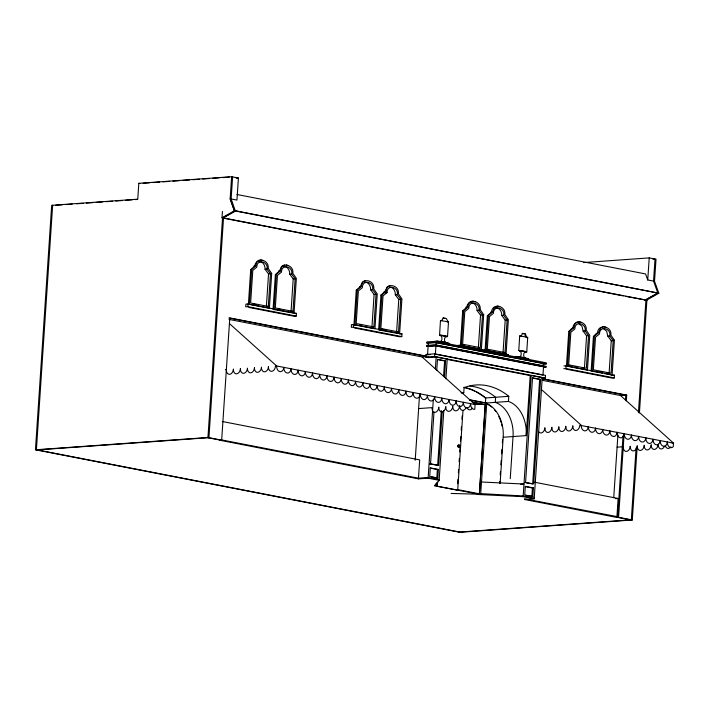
<?xml version="1.0" encoding="UTF-8"?>
<svg xmlns="http://www.w3.org/2000/svg" width="709" height="709" viewBox="0 0 709 709"><rect width="100%" height="100%" fill="white"/><g stroke="black" fill="none" stroke-linecap="round" stroke-linejoin="round"><path stroke-width="1.06" d="M229.034 319.413L422.068 356.946L475.092 404.555L474.782 409.35A5.025 3.598 85.9 0 1 470.581 403.678A5.025 3.598 85.9 0 1 466.664 407.941A5.025 3.598 85.9 0 1 463.402 402.278A5.025 3.598 85.9 0 1 459.476 406.541A5.025 3.598 85.9 0 1 456.215 400.877A5.025 3.598 85.9 0 1 452.298 405.149A5.025 3.598 85.9 0 1 449.036 399.486A5.025 3.598 85.9 0 1 445.11 403.749A5.025 3.598 85.9 0 1 441.849 398.086A5.025 3.598 85.9 0 1 437.932 402.358A5.025 3.598 85.9 0 1 434.67 396.694A5.025 3.598 85.9 0 1 430.744 400.957A5.025 3.598 85.9 0 1 427.483 395.294A5.025 3.598 85.9 0 1 423.565 399.566A5.025 3.598 85.9 0 1 420.304 393.894A5.025 3.598 85.9 0 1 416.378 398.166A5.025 3.598 85.9 0 1 413.117 392.502A5.025 3.598 85.9 0 1 409.199 396.765A5.025 3.598 85.9 0 1 405.938 391.102A5.025 3.598 85.9 0 1 402.012 395.374A5.025 3.598 85.9 0 1 398.75 389.711A5.025 3.598 85.9 0 1 394.833 393.974A5.025 3.598 85.9 0 1 391.572 388.31A5.025 3.598 85.9 0 1 387.646 392.582A5.025 3.598 85.9 0 1 384.384 386.91A5.025 3.598 85.9 0 1 380.467 391.182A5.025 3.598 85.9 0 1 377.206 385.519A5.025 3.598 85.9 0 1 373.28 389.782A5.025 3.598 85.9 0 1 370.018 384.118A5.025 3.598 85.9 0 1 366.101 388.39A5.025 3.598 85.9 0 1 362.84 382.727A5.025 3.598 85.9 0 1 358.914 386.99A5.025 3.598 85.9 0 1 355.652 381.327A5.025 3.598 85.9 0 1 351.735 385.599A5.025 3.598 85.9 0 1 348.474 379.927A5.025 3.598 85.9 0 1 344.547 384.198A5.025 3.598 85.9 0 1 341.286 378.535A5.025 3.598 85.9 0 1 337.369 382.798A5.025 3.598 85.9 0 1 334.107 377.135A5.025 3.598 85.9 0 1 330.181 381.407A5.025 3.598 85.9 0 1 326.92 375.743A5.025 3.598 85.9 0 1 323.003 380.006A5.025 3.598 85.9 0 1 319.741 374.343A5.025 3.598 85.9 0 1 315.815 378.615A5.025 3.598 85.9 0 1 312.554 372.943A5.025 3.598 85.9 0 1 308.637 377.215A5.025 3.598 85.9 0 1 305.375 371.551A5.025 3.598 85.9 0 1 301.449 375.814A5.025 3.598 85.9 0 1 298.188 370.151A5.025 3.598 85.9 0 1 294.27 374.423A5.025 3.598 85.9 0 1 291 368.76A5.025 3.598 85.9 0 1 287.083 373.023A5.025 3.598 85.9 0 1 283.822 367.359A5.025 3.598 85.9 0 1 279.904 371.631A5.025 3.598 85.9 0 1 276.634 365.968L229.415 323.57M637.143 447.113L632.304 519.998L459.804 532.299L35.45 449.79L51.686 205.318L137.759 199.176L138.813 183.321L231.63 176.701L238.41 178.021L236.948 200.089L230.124 198.777L234.387 210.795L222.006 217.778L222.44 211.362M52.643 205.247L36.407 449.719L459.778 532.042M35.45 449.79L207.95 437.488L222.546 217.743L646.9 300.253L639.421 412.886M208.021 437.063L207.976 437.745L220.721 440.218M652.847 259.175L655.036 259.015L653.53 281.092L657.828 293.021L645.385 300.102L646.36 300.297L658.812 293.207L234.387 210.795L230.159 198.768L231.63 176.701M232.605 176.887L231.143 198.963L235.37 210.99L222.989 217.973L222.006 217.778L222.546 217.743M443.79 410.582L439.155 480.321L428.112 478.176L418.425 478.859L219.967 440.271L221.669 440.156L229.796 317.916L425.976 356.06L425.019 356.131M248.044 303.966L245.899 304.117L245.713 306.837L247.866 306.678L248.044 303.966L296.397 313.369L296.22 316.081L294.067 316.241L248.939 307.458M248.389 304.462L250.711 269.624L254.815 265.981C255.027 262.082 259.281 258.315 263.083 260.531M247.441 304.533L249.346 304.391L251.66 269.562L255.772 265.91C256.401 256.321 269.517 259.884 268.162 268.321L271.68 273.452L269.367 308.282M259.06 261.612C263.048 261.275 265.361 265.795 265.069 269.287L268.534 273.984L266.362 306.58L268.303 306.439L270.475 273.842L267.009 269.145C268.773 261.479 256.738 258.342 256.773 267.16L252.794 270.404L250.623 303L268.303 306.439M284.531 264.847L281.579 266.416L279.488 270.927L275.384 274.569L273.062 309.408L292.985 313.023M274.02 309.337L276.333 274.507L280.445 270.865C281.074 261.267 294.191 264.838 292.835 273.266L296.353 278.398L294.04 313.236M283.733 266.557C287.721 266.221 290.034 270.741 289.742 274.232L293.207 278.929L291.036 311.526L292.977 311.384L295.148 278.797L291.683 274.099C293.446 266.424 281.411 263.287 281.455 272.105L277.467 275.358L275.296 307.954L292.977 311.384M353.614 324.492L351.46 324.642L351.283 327.363L353.437 327.212L353.614 324.492L401.968 333.895L401.79 336.607L399.637 336.766L354.509 327.992M353.959 324.988L356.272 290.149L360.385 286.507L362.467 281.996L365.427 280.427M353.002 325.059L354.917 324.917L357.23 290.087L361.333 286.445C361.962 276.847 375.079 280.409 373.723 288.847L377.25 293.978L374.937 328.816M364.621 282.138C368.609 281.801 370.931 286.321 370.639 289.813L374.095 294.51L371.933 327.106L373.873 326.964L376.036 294.368L372.579 289.68C374.334 282.005 362.299 278.867 362.343 287.686L358.355 290.938L356.193 323.534L373.873 326.964M390.101 285.373L387.141 286.941L385.058 291.452L380.946 295.095L378.633 329.933L398.555 333.558M379.59 329.862L381.903 295.033L386.015 291.39C386.635 281.792 399.752 285.364 398.396 293.792L401.923 298.923L399.61 333.762M389.294 287.083C393.282 286.755 395.604 291.266 395.312 294.758L398.768 299.455L396.606 332.051L398.547 331.918L400.709 299.322L397.253 294.625C399.007 286.95 386.972 283.813 387.017 292.631L383.028 295.883L380.866 328.48L398.547 331.918M415.208 460.212L419.577 394.426M436.806 356.964L428.174 357.575L425.905 357.141L426.082 354.447L434.714 353.835L545.496 375.38L545.318 378.065L542.084 378.296M426.082 354.447L427.554 354.739L428.103 346.462L426.632 346.169L426.685 345.451L435.308 344.831L546.098 366.376L546.045 367.094L543.892 367.253M436.141 342.713L435.973 345.177L543.573 366.101L543.732 363.637L436.141 342.713L426.845 342.988L426.915 341.924L435.548 341.313L546.329 362.848L546.258 363.912L543.023 364.142M418.425 478.859L419.684 459.893L222.316 421.509M428.316 343.271L428.156 345.735L426.685 345.451M428.174 357.575L428.245 356.503M425.905 357.141L434.537 356.521L434.714 353.835M426.632 346.169L435.264 345.558L435.308 344.831M426.845 342.988L435.477 342.367L435.548 341.313M435.929 345.903L435.379 354.181L542.97 375.096L543.519 366.819L435.929 345.903L427.155 346.524M428.112 478.176L433.359 399.14M435.37 368.884L436.159 357.008L447.211 359.162L445.908 378.774M442.248 411.504L438.667 465.414L429.521 463.899L430.54 463.828L433.979 412.124M436.753 370.32L437.48 359.312L445.615 360.899L444.516 377.401M442.965 318.013L446.236 318.501L448.478 322.303L447.53 336.607A8.96 1.188 3.8 0 0 439.571 335.056L440.466 320.61M434.67 485.833L435.982 485.789L436.026 485.116L437.329 485.364M436.815 478.088L437.382 469.526L438.401 469.447L437.834 478.017L431.737 477.104M437.657 465.485L441.308 410.476M443.577 376.373L444.596 360.97L445.615 360.899M469.5 399.69L486.746 403.093L480.675 494.483L436.177 486.126L437.285 486.046L437.55 482.067M460.389 345.682L462.702 310.843L466.806 307.201C467.027 303.301 471.272 299.535 475.074 301.75M461.337 345.611L463.659 310.781L467.763 307.139C468.392 297.541 481.508 301.103 480.153 309.541L483.68 314.672L481.358 349.51L462.392 345.815M457.659 483.653L457.952 479.284M458.386 472.726L458.608 469.447M459.113 461.789L459.335 458.51M459.769 451.952L460.061 447.583M460.495 441.025L460.779 436.647M461.222 430.088L461.435 426.809M461.949 419.161L462.162 415.882M461.568 392.91L463.766 392.751L464.103 387.628A79.417 56.906 85.9 0 1 508.77 396.313L508.424 401.436A30.717 22.014 85.9 0 1 526.211 435.61L503.195 437.258A30.717 22.014 85.9 0 0 488.031 404.192L485.638 403.173L486.746 403.093M477.263 493.42L457.27 489.538L457.225 490.211L457.704 490.185L463.004 410.378M478.362 347.8L480.525 315.204L477.068 310.507C477.361 307.015 475.039 302.495 471.051 302.832M482.466 315.062L480.303 347.658L462.623 344.219L464.785 311.623L468.773 308.38C468.729 299.561 480.764 302.699 479.009 310.365L482.466 315.062L480.525 315.204M506.04 354.456L508.353 319.617L504.826 314.486C506.208 305.659 492.143 302.539 491.479 312.146L487.375 315.789L485.062 350.627L486.019 350.556L488.333 315.727L492.436 312.084L494.527 307.573L497.479 306.004M485.142 404.493L479.373 494.226L485.328 404.591L474.277 404.192M469.455 399.973L485.408 403.075L485.745 397.953A79.417 56.906 85.9 0 0 463.837 387.291M495.724 307.777C499.712 307.449 502.034 311.96 501.742 315.452L505.198 320.149L503.036 352.745L504.976 352.612L507.139 320.016L503.682 315.319C505.437 307.644 493.402 304.507 493.446 313.325L489.458 316.577L487.296 349.174L504.976 352.612M499.641 483.591L499.783 481.384M500.226 474.764L500.448 471.458M500.882 464.847L501.174 460.433M501.618 453.822L501.91 449.417M502.353 442.797L502.566 439.491M500.12 483.556L503.195 437.258M510.25 478.69L513.05 436.549A30.717 22.014 85.9 0 0 495.263 402.375L495.6 397.253A79.417 56.906 85.9 0 0 469.854 386.024M525.316 334.054L524.846 333.904A6.939 0.922 3.8 0 0 522.648 333.478L522.178 333.416L525.449 333.904A5.459 3.908 85.9 0 0 527.691 337.706L526.743 352.001L518.784 350.459L519.679 336.013M526.211 435.61L530.199 375.557L531.192 375.486L542.243 377.64L534.196 498.799L524.518 499.49L524.563 498.808L617.672 516.719M534.196 498.799L523.145 496.654L531.192 375.486M525.582 482.306L532.521 377.791L540.648 379.377L533.709 483.892L524.563 482.386M531.856 496.566L532.424 488.005L533.443 487.934L532.867 496.495L525.759 495.387M540.648 379.377L539.638 379.448L532.689 483.963L525.582 482.581M563.77 368.68L565.915 368.52L566.101 365.809L614.455 375.212L614.269 377.924L612.124 378.083L565.915 369.097M566.447 366.305L568.76 331.466L571.8 328.382L573.82 327.753C574.45 318.164 587.566 321.726 586.21 330.164L589.737 335.295L587.424 370.125L567.404 366.234L569.717 331.395L573.82 327.753M578.447 323.481L581.938 326.131L583.126 331.13L586.582 335.827L584.42 368.423L582.337 368.015M588.523 335.685L586.361 368.281L568.68 364.843L570.842 332.246L574.831 329.003C574.786 320.184 586.822 323.322 585.067 330.988L588.523 335.685L586.582 335.827M591.12 371.25L593.433 336.412L596.473 333.336L598.493 332.707L600.585 328.187L603.536 326.627M592.077 371.179L594.39 336.35L598.493 332.707M603.12 328.427L606.612 331.085L607.799 336.075L611.255 340.772L609.093 373.368L607.01 372.961M613.196 340.63L611.034 373.226L593.353 369.788L595.516 337.192L599.504 333.948C599.459 325.13 611.495 328.267 609.74 335.933L613.196 340.63L611.255 340.772M611.14 375.141L612.097 375.079L614.411 340.24L610.883 335.109C612.266 326.273 598.201 323.162 597.536 332.769M613.737 497.7L617.894 435.078M524.518 499.49L616.883 517.446L618.142 498.48L534.471 482.209M623.043 435.849L617.628 517.393L630.372 519.874M625.427 399.938L625.746 395.161L542.305 378.934M616.883 517.446L618.585 517.331L624.15 433.589M626.331 400.745L626.703 395.09L542.181 378.659M636.088 448.035L631.32 519.803L458.82 532.113M638.437 412.691L645.917 300.067L625.418 296.335M654.549 281.278L647.734 279.966L649.231 257.89L656.02 259.21L654.513 281.287L658.812 293.207L234.342 210.564M658.688 293.251L657.73 292.737M447.051 343.085L449.621 343.59A19.267 2.552 3.8 0 0 436.514 341.038L439.943 341.711C442.903 341.189 442.345 335.614 440.289 335.517M445.828 342.651L446.191 342.917C443.834 341.658 443.781 337.076 446.626 336.429M247.45 368.37L247.29 369.354A5.087 3.483 -79 0 1 243.63 373.324A5.087 3.483 -79 0 1 240.457 369.841L240.457 368.547L240.245 369.859A5.087 3.483 -79 0 1 236.584 373.829A5.087 3.483 -79 0 1 233.412 370.346L233.438 369.043L233.234 370.355A5.087 3.483 -79 0 1 229.104 374.317A5.087 3.483 -79 0 1 226.366 369.549L225.409 369.619M247.441 368.21L247.476 369.336A5.087 3.483 -79 0 0 250.64 372.828A5.087 3.483 -79 0 0 254.309 368.848L254.469 367.865M254.46 367.705L254.487 368.84A5.087 3.483 -79 0 0 257.659 372.322A5.087 3.483 -79 0 0 261.329 368.352L261.479 367.368M261.444 367.209L261.479 368.343A5.087 3.483 -79 0 0 264.643 371.826A5.087 3.483 -79 0 0 268.312 367.856L268.454 366.544M572.863 327.824C573.085 323.924 577.33 320.149 581.132 322.373M519.413 351.363L520.246 350.982A6.86 0.904 3.8 0 1 525.28 351.965L525.83 351.832A3.341 2.393 85.9 0 0 523.685 354.704A3.341 2.393 85.9 0 0 525.404 358.32A7.258 0.957 3.8 0 0 524.288 357.868M448.017 322.081L448.478 322.303A8.96 1.188 3.8 0 0 440.528 320.752L442.23 319.998L443.249 317.995M436.762 482.811L434.927 485.195L436.026 485.116M434.883 485.869L439.155 480.321M458.865 445.562L458.191 445.775L458.369 446.723M519.679 356.955L520.158 356.636A3.377 2.419 85.9 0 0 520.503 351.46L519.591 350.618M223.486 217.503L235.308 211.025L238.011 211.504M644.96 300.129L657.766 293.118M458.386 446.785L457.642 446.147L458.386 445.598M143.112 183.276L149.741 182.798M153.055 182.567L159.685 182.089M162.999 181.858L169.628 181.38M172.943 181.149L179.572 180.671M182.887 180.44L189.516 179.962M192.83 179.732L199.459 179.253M202.774 179.023L209.403 178.544M212.718 178.313L219.347 177.835M222.661 177.605L229.291 177.126M236.203 178.181L238.41 178.021M55.807 205.282L62.357 204.821M65.627 204.582L72.176 204.121M76.545 203.802L83.086 203.341M86.365 203.102L92.914 202.641M96.185 202.402L102.734 201.941M106.004 201.702L112.554 201.241M115.824 201.001L122.373 200.541M125.653 200.301L132.193 199.841M135.472 199.601L137.652 199.451M222.573 218L223.53 217.938L208.933 437.675L37.391 449.914M253.857 266.052L255.772 265.91M250.711 269.624L251.66 269.562M267.204 268.392L268.162 268.321M265.069 269.287L267.009 269.145M278.531 270.998L280.445 270.865M270.732 273.514L271.68 273.452M268.534 273.984L270.475 273.842M275.384 274.569L276.333 274.507M289.742 274.232L291.683 274.099M293.207 278.929L295.148 278.797M583.693 262.569L649.231 257.89M359.428 286.578L361.333 286.445M356.272 290.149L357.23 290.087M370.639 289.813L372.579 289.68M384.101 291.523L386.015 291.39M385.076 292.773L387.017 292.631M374.095 294.51L376.036 294.368M380.946 295.095L381.903 295.033M395.312 294.758L397.253 294.625M647.734 279.966L645.562 273.931L236.948 194.488M398.768 299.455L400.709 299.322M294.253 313.52L296.397 313.369M465.848 307.272L467.763 307.139M462.702 310.843L463.659 310.781M479.195 309.611L480.153 309.541M477.068 310.507L479.009 310.365M646.36 300.297L646.9 300.253M490.531 312.217L492.436 312.084M482.723 314.743L483.68 314.672M487.375 315.789L488.333 315.727M501.742 315.452L503.682 315.319M505.198 320.149L507.139 320.016M399.814 334.045L401.968 333.895M446.573 336.669L447.53 336.607L439.571 335.056M523.402 333.664L523.854 333.629M568.76 331.466L569.717 331.395M583.126 331.13L585.067 330.988M429.131 345.664L434.023 345.318M457.89 345.336L460.044 345.186L508.397 354.589L506.244 354.739M593.433 336.412L594.39 336.35M607.799 336.075L609.74 335.933M613.453 340.311L614.411 340.24M427.554 354.739L430.487 354.527M422.068 356.946L426.251 356.645M447.211 359.162L446.209 359.233L530.199 375.557M541.773 363.779L543.732 363.637M563.947 365.959L566.101 365.809M612.301 375.362L614.455 375.212M508.77 396.313L485.275 397.988A79.417 56.906 85.9 0 0 482.705 396.003M485.408 403.075L508.424 401.436M418.638 408.579L431.808 407.64L432.596 411.078A5.025 3.439 -79 0 0 436.327 411.885A5.025 3.439 -79 0 0 438.791 407.143A5.025 3.439 -79 0 0 441.955 411.858A5.025 3.439 -79 0 0 445.775 406.638A5.025 3.439 -79 0 0 448.939 411.362A5.025 3.439 -79 0 0 452.759 406.142A5.025 3.439 -79 0 0 455.922 410.857A5.025 3.439 -79 0 0 459.751 405.645A5.025 3.439 -79 0 0 462.02 410.254A5.025 3.439 -79 0 0 466.105 407.666M542.288 380.316L620.526 395.533L626.703 395.09M617.096 447.166L623.273 446.723A5.025 3.439 -79 0 0 626.437 451.438A5.025 3.439 -79 0 0 630.257 446.227A5.025 3.439 -79 0 0 633.421 450.942A5.025 3.439 -79 0 0 637.249 445.731A5.025 3.439 -79 0 0 640.413 450.445A5.025 3.439 -79 0 0 644.233 445.234A5.025 3.439 -79 0 0 647.397 449.949A5.025 3.439 -79 0 0 651.216 444.729A5.025 3.439 -79 0 0 654.38 449.453A5.025 3.439 -79 0 0 658.2 444.233A5.025 3.439 -79 0 0 660.478 448.841A5.025 3.439 -79 0 0 664.555 446.253M672.176 443.24L673.55 443.143L673.275 446.643A5.025 3.598 85.9 0 1 669.296 446.962A5.025 3.598 85.9 0 1 667.382 441.937A5.025 3.598 85.9 0 1 663.456 446.209A5.025 3.598 85.9 0 1 660.194 440.546A5.025 3.598 85.9 0 1 656.277 444.809A5.025 3.598 85.9 0 1 653.016 439.146A5.025 3.598 85.9 0 1 649.089 443.417A5.025 3.598 85.9 0 1 645.828 437.745A5.025 3.598 85.9 0 1 641.911 442.017A5.025 3.598 85.9 0 1 638.649 436.354A5.025 3.598 85.9 0 1 634.723 440.617A5.025 3.598 85.9 0 1 631.462 434.954A5.025 3.598 85.9 0 1 627.545 439.226A5.025 3.598 85.9 0 1 624.283 433.562A5.025 3.598 85.9 0 1 620.357 437.825A5.025 3.598 85.9 0 1 617.096 432.162A5.025 3.598 85.9 0 1 613.179 436.434A5.025 3.598 85.9 0 1 609.917 430.762A5.025 3.598 85.9 0 1 605.991 435.034A5.025 3.598 85.9 0 1 602.73 429.37A5.025 3.598 85.9 0 1 598.813 433.633A5.025 3.598 85.9 0 1 595.551 427.97A5.025 3.598 85.9 0 1 591.625 432.242A5.025 3.598 85.9 0 1 588.364 426.579A5.025 3.598 85.9 0 1 584.446 430.842A5.025 3.598 85.9 0 1 581.185 425.178L541.454 389.516M520.707 484.282L523.986 484.043L481.5 482.005M480.675 494.483L479.568 494.563L523.145 496.654M615.456 498.666L618.142 498.48M520.539 336.314L519.741 336.155L520.636 335.969A4.139 2.969 85.9 0 0 522.462 333.39M474.463 404.29L482.067 404.502M479.373 494.226L451.128 493.446M440.865 335.57L441.033 335.579A6.86 0.904 3.8 0 1 446.067 336.562L446.218 336.669M138.813 183.321L139.797 183.507M223.663 218.212L266.008 226.446M268.179 226.871L317.038 236.372M319.21 236.797L368.077 246.298M370.249 246.714L419.108 256.215M421.279 256.64L470.147 266.141M472.318 266.566L521.177 276.067M523.348 276.483L572.216 285.984M574.387 286.409L623.246 295.91M526.787 337.528L527.691 337.706L527.23 337.484M253.884 304.152L255.967 304.56M359.454 324.678L361.528 325.085M461.719 344.565L463.801 344.973M567.776 365.188L569.859 365.587M575.052 366.597L577.135 367.005M278.557 309.097L280.64 309.505M381.008 329.02L386.21 330.031M486.392 349.51L488.474 349.918M599.734 371.551L601.808 371.95M249.346 304.391L268.312 308.078M354.917 324.917L373.882 328.604M487.065 350.769L504.985 354.252M593.123 371.383L602.615 373.226M604.715 373.643L612.097 375.079M518.297 356.946L515.727 356.441A19.267 2.552 3.8 0 1 528.825 358.993L527.115 358.657M435.477 342.367L546.258 363.912M247.866 306.678L296.22 316.081M353.437 327.212L401.79 336.607M565.915 368.52L614.269 377.924M435.264 345.558L546.045 367.094M434.537 356.521L545.318 378.065M435.166 357.079L437.169 357.469M228.839 317.986L426.534 356.423M437.48 359.587L444.596 360.97M532.521 378.065L539.638 379.448M472.38 402.074L485.328 404.591M472.646 402.42L483.175 404.467M475.092 404.555L276.634 365.968L275.447 366.048L275.296 367.359A5.087 3.483 -79 0 1 271.636 371.33A5.087 3.483 -79 0 1 268.463 367.847L268.445 367.032M430.54 463.828L438.667 465.414M438.401 469.447L430.274 467.869L429.707 476.439L437.834 478.017M533.443 487.934L525.307 486.347L524.74 494.917L532.867 496.495M430.274 468.144L437.382 469.526M525.307 486.622L532.424 488.005M439.208 479.639L428.156 477.494L418.47 478.185L221.102 439.81M534.24 498.117L523.189 495.972L479.417 493.553M207.95 437.488L221.669 440.156M618.585 517.331L632.304 519.998M435.982 485.789L437.285 486.046M436.655 486.09L457.704 490.185M604.219 326.734L605.805 327.319M498.152 306.111L499.748 306.696M286.161 264.891L287.757 265.476M485.957 403.545L487.553 404.227M620.526 395.533L673.55 443.143L579.811 425.276A5.025 3.439 -79 0 1 575.983 430.496A5.025 3.439 -79 0 1 572.828 425.772A5.025 3.439 -79 0 1 568.999 430.992A5.025 3.439 -79 0 1 565.835 426.277A5.025 3.439 -79 0 1 562.015 431.489A5.025 3.439 -79 0 1 558.852 426.774A5.025 3.439 -79 0 1 555.032 431.985A5.025 3.439 -79 0 1 551.868 427.27A5.025 3.439 -79 0 1 548.039 432.481A5.025 3.439 -79 0 1 544.875 427.766A5.025 3.439 -79 0 1 542.42 432.508A5.025 3.439 -79 0 1 538.68 431.701L538.654 431.648M439.899 341.499L439.943 341.711A7.258 0.957 3.8 0 1 446.032 342.81M519.741 336.155A8.96 1.188 3.8 0 1 527.691 337.706M518.784 350.459A8.96 1.188 3.8 0 1 526.743 352.001M524.341 352.027A3.341 2.393 85.9 0 1 524.882 351.894M525.963 337.103A5.459 3.908 85.9 0 1 525.732 336.828M525.121 335.871A5.459 3.908 85.9 0 1 524.961 335.517M519.927 357.176A7.258 0.957 3.8 0 1 523.295 357.646M443.435 318.075A6.939 0.922 3.8 0 1 445.633 318.501M464.315 387.522A79.417 56.906 85.9 0 1 474.649 391.138M476.483 392.077A79.417 56.906 85.9 0 1 481.836 395.383M488.412 404.697A30.717 22.014 85.9 0 1 491.683 407.037M494.66 410.068A30.717 22.014 85.9 0 1 495.688 411.371M498.808 416.52A30.717 22.014 85.9 0 1 499.898 418.984M500.226 419.825A30.717 22.014 85.9 0 1 501.103 422.44M501.582 424.23A30.717 22.014 85.9 0 1 501.99 426.047M670.918 446.821A5.025 3.439 -79 0 1 665.494 446.183M472.469 408.233A5.025 3.439 -79 0 1 467.036 407.595M461.054 392.768A29.672 21.261 85.9 0 1 463.766 392.751M459.45 446.191A1.17 0.833 85.9 0 1 458.333 447.219A1.17 0.833 85.9 0 1 457.97 445.358A1.17 0.833 85.9 0 1 459.343 445.606M458.369 445.482A1.17 0.833 85.9 0 0 459.095 447.273A1.17 0.833 85.9 0 0 459.813 445.571A1.17 0.833 85.9 0 0 458.369 445.482"/></g></svg>
